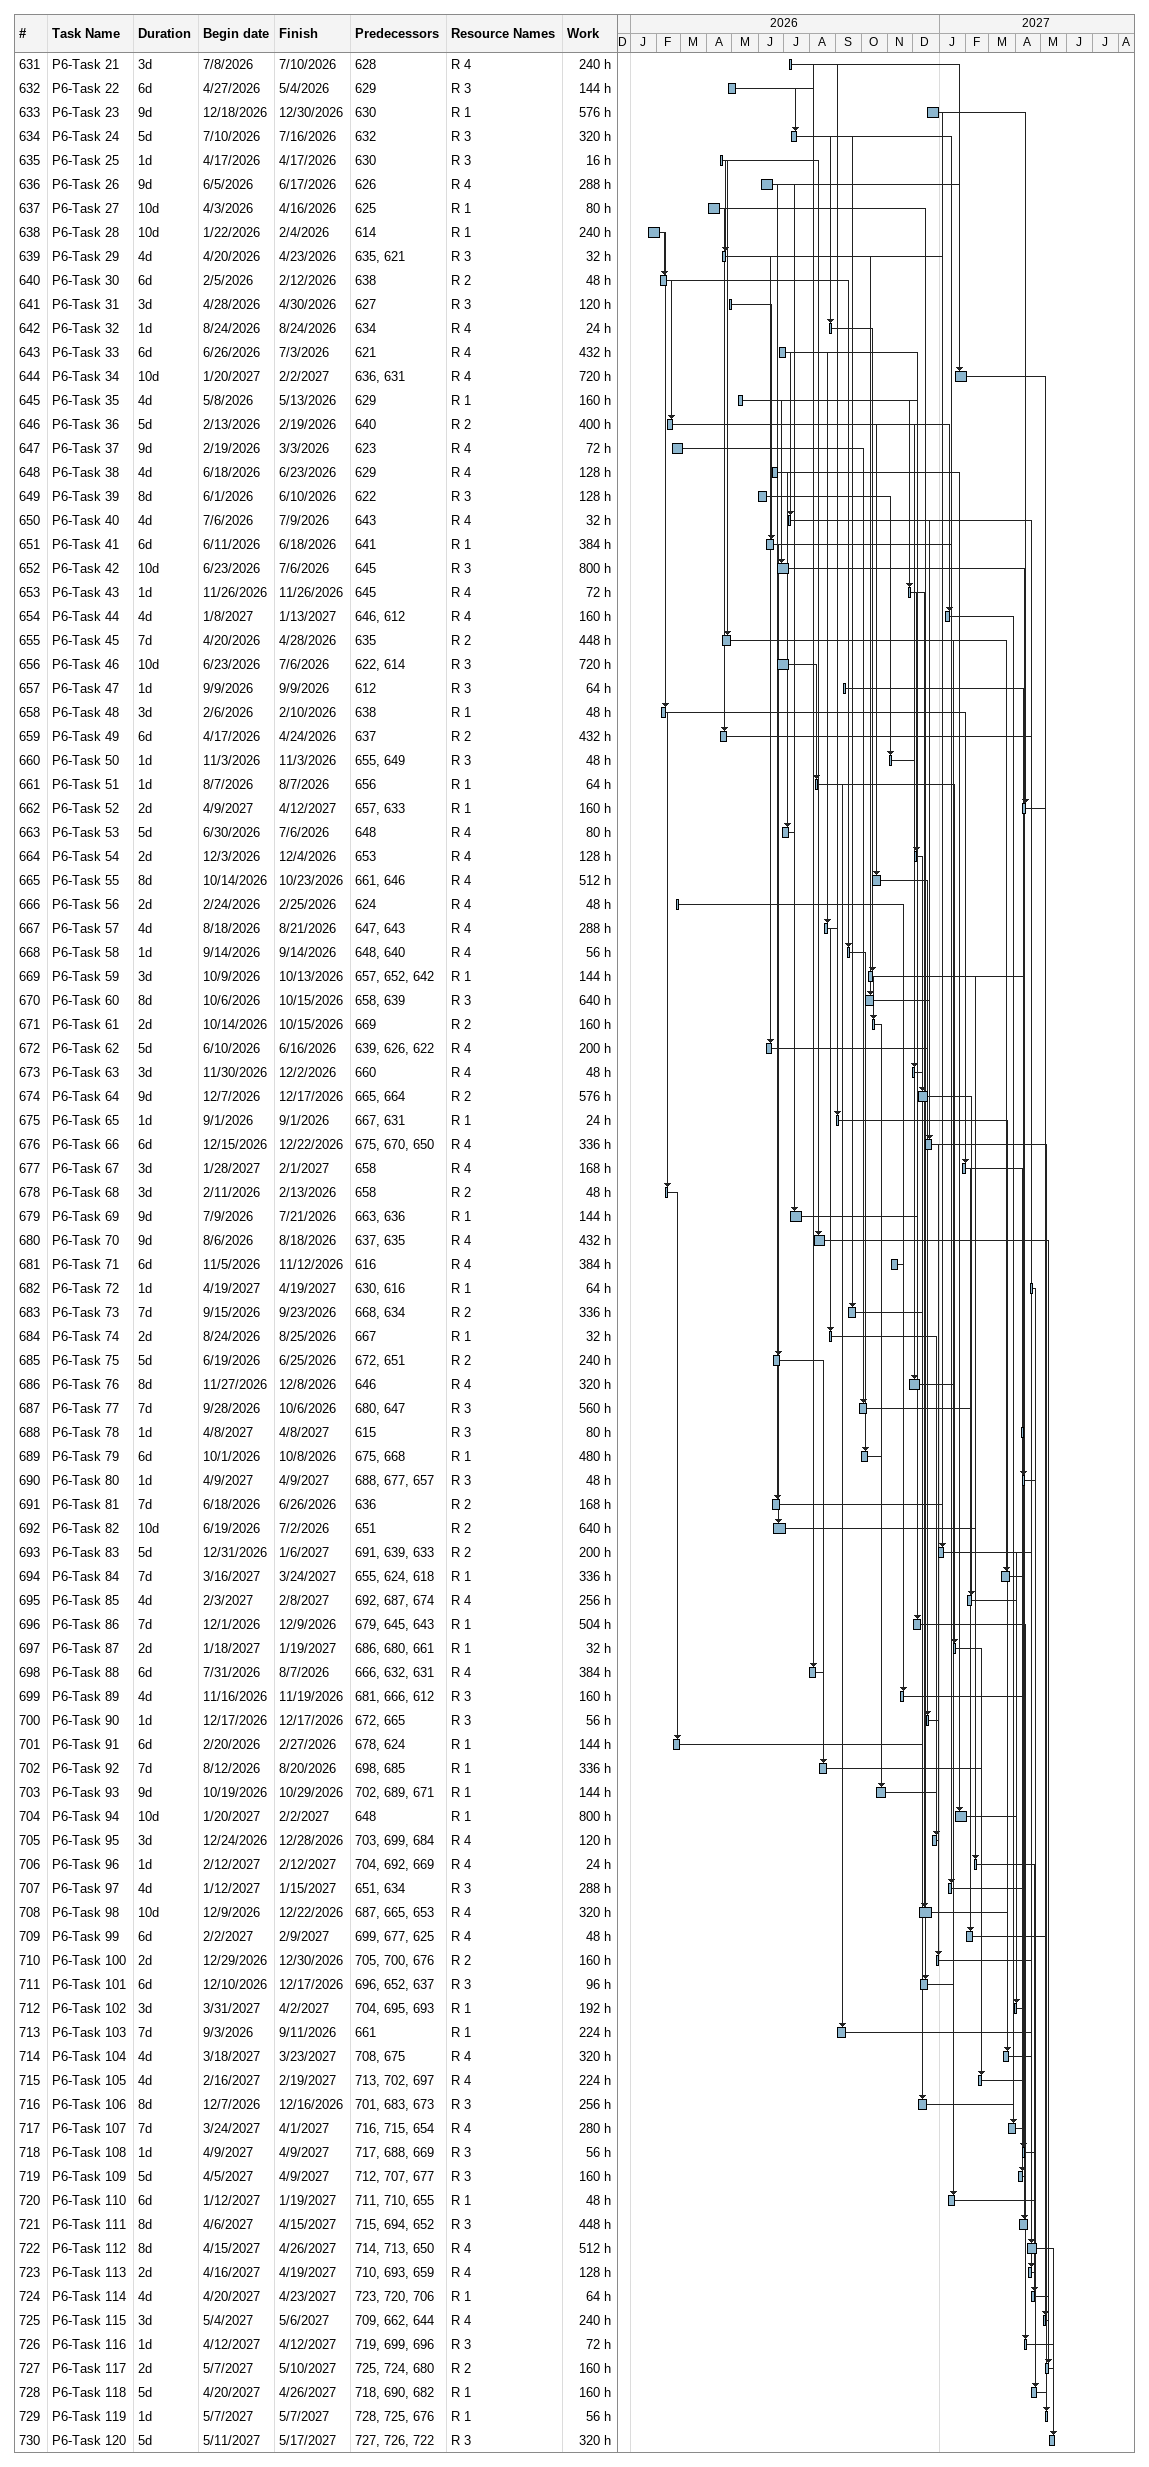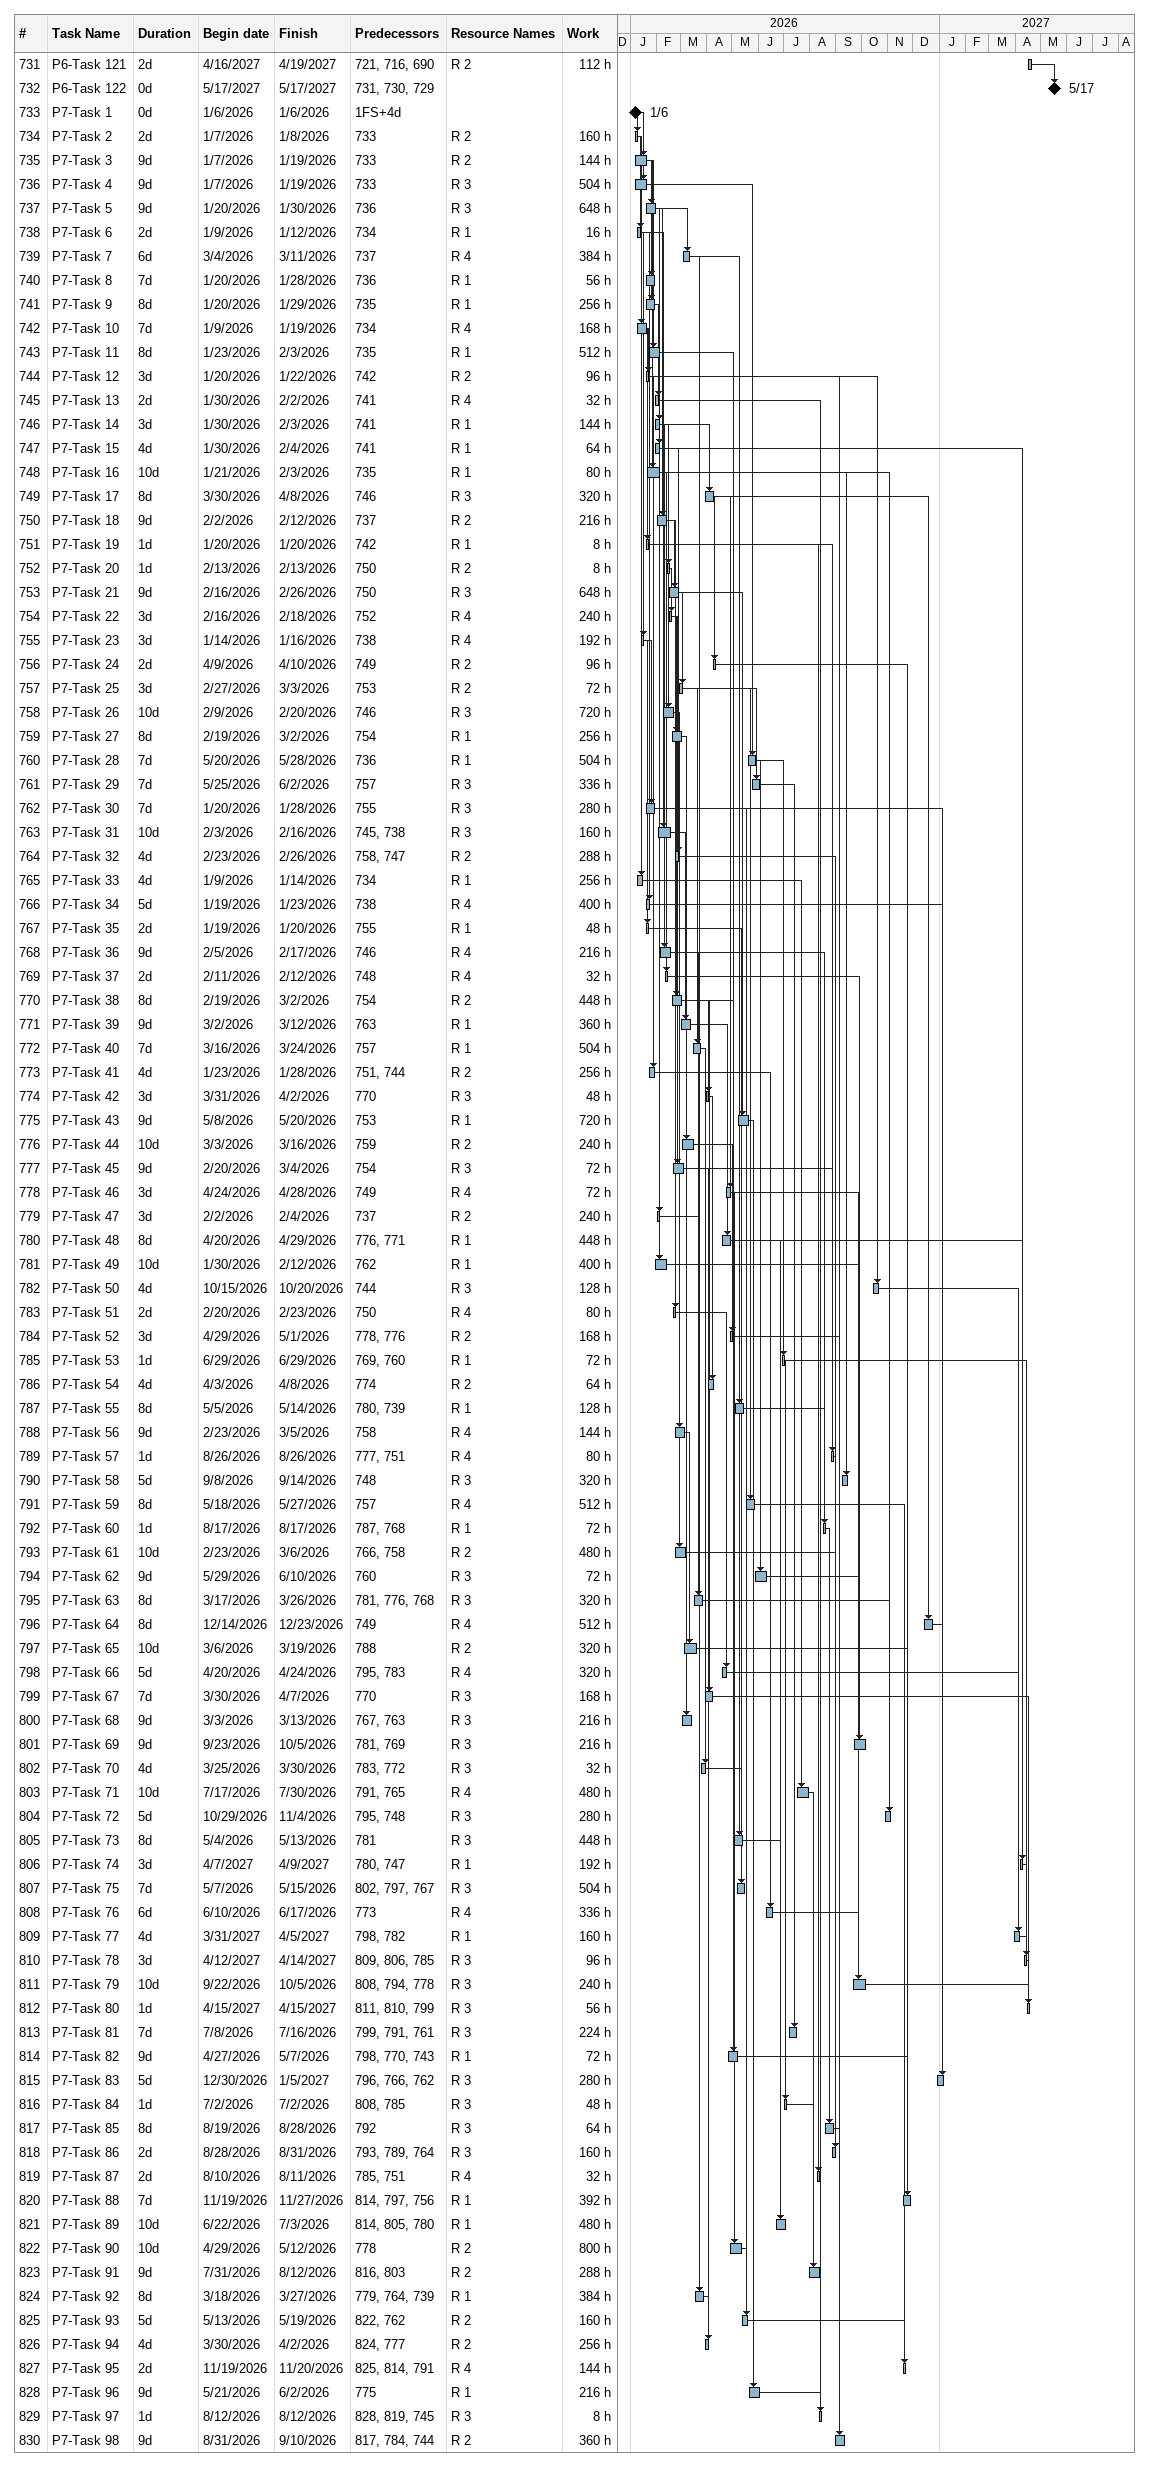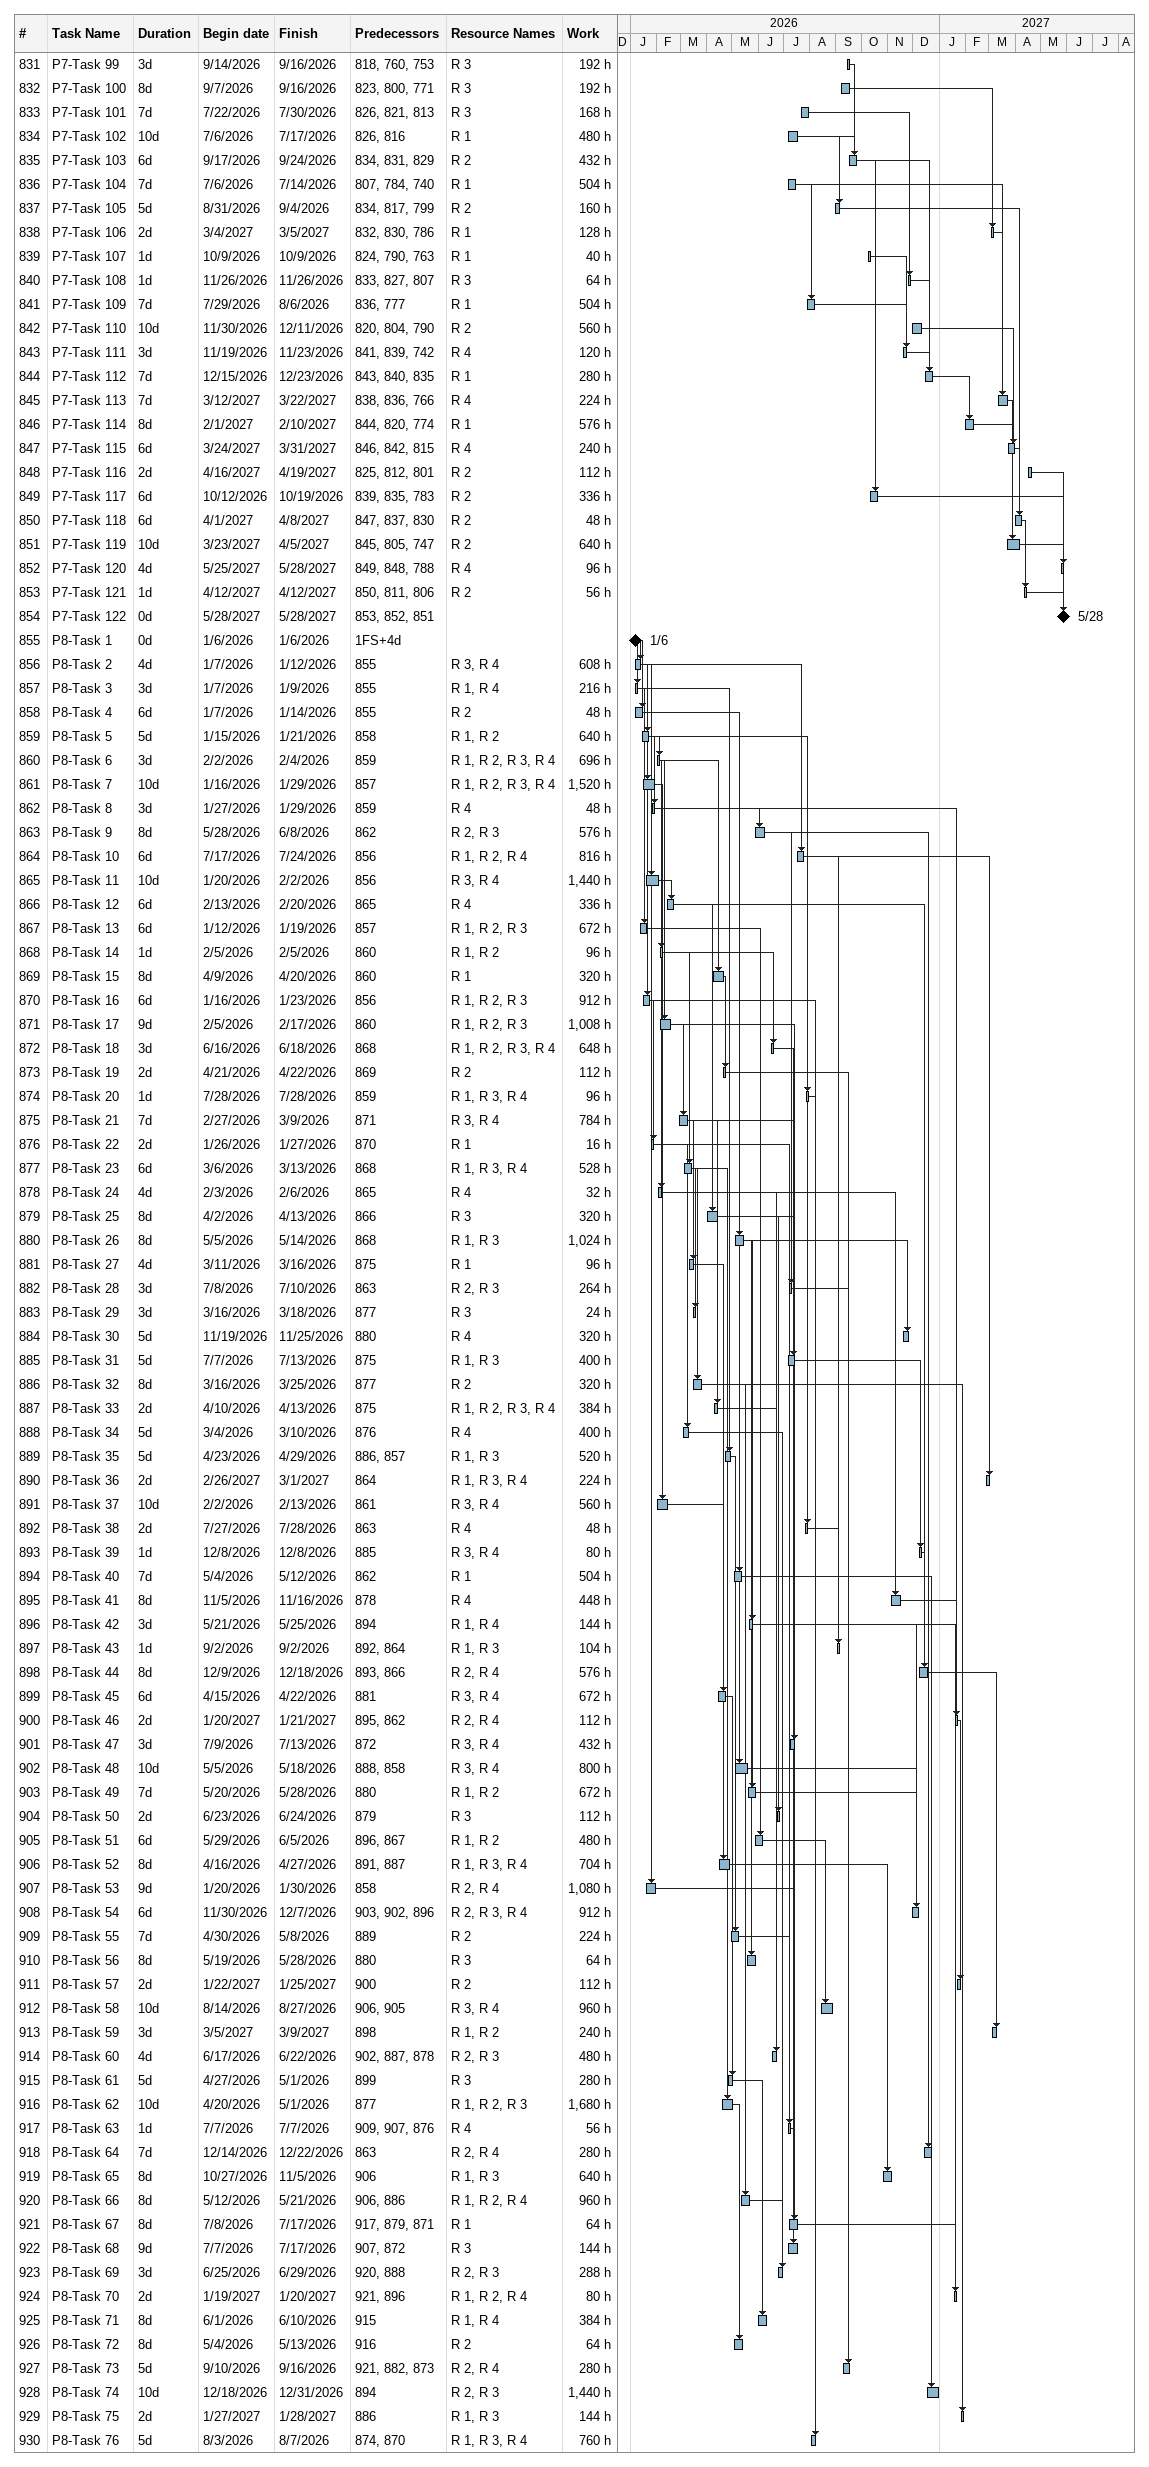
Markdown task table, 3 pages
| ID | Task | Duration | Start | Finish | Predecessors | Resources | Work (h) |
|---|---|---|---|---|---|---|---|
| 631 | P6-Task 21 | 3d | 2026-07-08 | 2026-07-10 | 628 | R 4 | 240 |
| 632 | P6-Task 22 | 6d | 2026-04-27 | 2026-05-04 | 629 | R 3 | 144 |
| 633 | P6-Task 23 | 9d | 2026-12-18 | 2026-12-30 | 630 | R 1 | 576 |
| 634 | P6-Task 24 | 5d | 2026-07-10 | 2026-07-16 | 632 | R 3 | 320 |
| 635 | P6-Task 25 | 1d | 2026-04-17 | 2026-04-17 | 630 | R 3 | 16 |
| 636 | P6-Task 26 | 9d | 2026-06-05 | 2026-06-17 | 626 | R 4 | 288 |
| 637 | P6-Task 27 | 10d | 2026-04-03 | 2026-04-16 | 625 | R 1 | 80 |
| 638 | P6-Task 28 | 10d | 2026-01-22 | 2026-02-04 | 614 | R 1 | 240 |
| 639 | P6-Task 29 | 4d | 2026-04-20 | 2026-04-23 | 635, 621 | R 3 | 32 |
| 640 | P6-Task 30 | 6d | 2026-02-05 | 2026-02-12 | 638 | R 2 | 48 |
| 641 | P6-Task 31 | 3d | 2026-04-28 | 2026-04-30 | 627 | R 3 | 120 |
| 642 | P6-Task 32 | 1d | 2026-08-24 | 2026-08-24 | 634 | R 4 | 24 |
| 643 | P6-Task 33 | 6d | 2026-06-26 | 2026-07-03 | 621 | R 4 | 432 |
| 644 | P6-Task 34 | 10d | 2027-01-20 | 2027-02-02 | 636, 631 | R 4 | 720 |
| 645 | P6-Task 35 | 4d | 2026-05-08 | 2026-05-13 | 629 | R 1 | 160 |
| 646 | P6-Task 36 | 5d | 2026-02-13 | 2026-02-19 | 640 | R 2 | 400 |
| 647 | P6-Task 37 | 9d | 2026-02-19 | 2026-03-03 | 623 | R 4 | 72 |
| 648 | P6-Task 38 | 4d | 2026-06-18 | 2026-06-23 | 629 | R 4 | 128 |
| 649 | P6-Task 39 | 8d | 2026-06-01 | 2026-06-10 | 622 | R 3 | 128 |
| 650 | P6-Task 40 | 4d | 2026-07-06 | 2026-07-09 | 643 | R 4 | 32 |
| 651 | P6-Task 41 | 6d | 2026-06-11 | 2026-06-18 | 641 | R 1 | 384 |
| 652 | P6-Task 42 | 10d | 2026-06-23 | 2026-07-06 | 645 | R 3 | 800 |
| 653 | P6-Task 43 | 1d | 2026-11-26 | 2026-11-26 | 645 | R 4 | 72 |
| 654 | P6-Task 44 | 4d | 2027-01-08 | 2027-01-13 | 646, 612 | R 4 | 160 |
| 655 | P6-Task 45 | 7d | 2026-04-20 | 2026-04-28 | 635 | R 2 | 448 |
| 656 | P6-Task 46 | 10d | 2026-06-23 | 2026-07-06 | 622, 614 | R 3 | 720 |
| 657 | P6-Task 47 | 1d | 2026-09-09 | 2026-09-09 | 612 | R 3 | 64 |
| 658 | P6-Task 48 | 3d | 2026-02-06 | 2026-02-10 | 638 | R 1 | 48 |
| 659 | P6-Task 49 | 6d | 2026-04-17 | 2026-04-24 | 637 | R 2 | 432 |
| 660 | P6-Task 50 | 1d | 2026-11-03 | 2026-11-03 | 655, 649 | R 3 | 48 |
| 661 | P6-Task 51 | 1d | 2026-08-07 | 2026-08-07 | 656 | R 1 | 64 |
| 662 | P6-Task 52 | 2d | 2027-04-09 | 2027-04-12 | 657, 633 | R 1 | 160 |
| 663 | P6-Task 53 | 5d | 2026-06-30 | 2026-07-06 | 648 | R 4 | 80 |
| 664 | P6-Task 54 | 2d | 2026-12-03 | 2026-12-04 | 653 | R 4 | 128 |
| 665 | P6-Task 55 | 8d | 2026-10-14 | 2026-10-23 | 661, 646 | R 4 | 512 |
| 666 | P6-Task 56 | 2d | 2026-02-24 | 2026-02-25 | 624 | R 4 | 48 |
| 667 | P6-Task 57 | 4d | 2026-08-18 | 2026-08-21 | 647, 643 | R 4 | 288 |
| 668 | P6-Task 58 | 1d | 2026-09-14 | 2026-09-14 | 648, 640 | R 4 | 56 |
| 669 | P6-Task 59 | 3d | 2026-10-09 | 2026-10-13 | 657, 652, 642 | R 1 | 144 |
| 670 | P6-Task 60 | 8d | 2026-10-06 | 2026-10-15 | 658, 639 | R 3 | 640 |
| 671 | P6-Task 61 | 2d | 2026-10-14 | 2026-10-15 | 669 | R 2 | 160 |
| 672 | P6-Task 62 | 5d | 2026-06-10 | 2026-06-16 | 639, 626, 622 | R 4 | 200 |
| 673 | P6-Task 63 | 3d | 2026-11-30 | 2026-12-02 | 660 | R 4 | 48 |
| 674 | P6-Task 64 | 9d | 2026-12-07 | 2026-12-17 | 665, 664 | R 2 | 576 |
| 675 | P6-Task 65 | 1d | 2026-09-01 | 2026-09-01 | 667, 631 | R 1 | 24 |
| 676 | P6-Task 66 | 6d | 2026-12-15 | 2026-12-22 | 675, 670, 650 | R 4 | 336 |
| 677 | P6-Task 67 | 3d | 2027-01-28 | 2027-02-01 | 658 | R 4 | 168 |
| 678 | P6-Task 68 | 3d | 2026-02-11 | 2026-02-13 | 658 | R 2 | 48 |
| 679 | P6-Task 69 | 9d | 2026-07-09 | 2026-07-21 | 663, 636 | R 1 | 144 |
| 680 | P6-Task 70 | 9d | 2026-08-06 | 2026-08-18 | 637, 635 | R 4 | 432 |
| 681 | P6-Task 71 | 6d | 2026-11-05 | 2026-11-12 | 616 | R 4 | 384 |
| 682 | P6-Task 72 | 1d | 2027-04-19 | 2027-04-19 | 630, 616 | R 1 | 64 |
| 683 | P6-Task 73 | 7d | 2026-09-15 | 2026-09-23 | 668, 634 | R 2 | 336 |
| 684 | P6-Task 74 | 2d | 2026-08-24 | 2026-08-25 | 667 | R 1 | 32 |
| 685 | P6-Task 75 | 5d | 2026-06-19 | 2026-06-25 | 672, 651 | R 2 | 240 |
| 686 | P6-Task 76 | 8d | 2026-11-27 | 2026-12-08 | 646 | R 4 | 320 |
| 687 | P6-Task 77 | 7d | 2026-09-28 | 2026-10-06 | 680, 647 | R 3 | 560 |
| 688 | P6-Task 78 | 1d | 2027-04-08 | 2027-04-08 | 615 | R 3 | 80 |
| 689 | P6-Task 79 | 6d | 2026-10-01 | 2026-10-08 | 675, 668 | R 1 | 480 |
| 690 | P6-Task 80 | 1d | 2027-04-09 | 2027-04-09 | 688, 677, 657 | R 3 | 48 |
| 691 | P6-Task 81 | 7d | 2026-06-18 | 2026-06-26 | 636 | R 2 | 168 |
| 692 | P6-Task 82 | 10d | 2026-06-19 | 2026-07-02 | 651 | R 2 | 640 |
| 693 | P6-Task 83 | 5d | 2026-12-31 | 2027-01-06 | 691, 639, 633 | R 2 | 200 |
| 694 | P6-Task 84 | 7d | 2027-03-16 | 2027-03-24 | 655, 624, 618 | R 1 | 336 |
| 695 | P6-Task 85 | 4d | 2027-02-03 | 2027-02-08 | 692, 687, 674 | R 4 | 256 |
| 696 | P6-Task 86 | 7d | 2026-12-01 | 2026-12-09 | 679, 645, 643 | R 1 | 504 |
| 697 | P6-Task 87 | 2d | 2027-01-18 | 2027-01-19 | 686, 680, 661 | R 1 | 32 |
| 698 | P6-Task 88 | 6d | 2026-07-31 | 2026-08-07 | 666, 632, 631 | R 4 | 384 |
| 699 | P6-Task 89 | 4d | 2026-11-16 | 2026-11-19 | 681, 666, 612 | R 3 | 160 |
| 700 | P6-Task 90 | 1d | 2026-12-17 | 2026-12-17 | 672, 665 | R 3 | 56 |
| 701 | P6-Task 91 | 6d | 2026-02-20 | 2026-02-27 | 678, 624 | R 1 | 144 |
| 702 | P6-Task 92 | 7d | 2026-08-12 | 2026-08-20 | 698, 685 | R 1 | 336 |
| 703 | P6-Task 93 | 9d | 2026-10-19 | 2026-10-29 | 702, 689, 671 | R 1 | 144 |
| 704 | P6-Task 94 | 10d | 2027-01-20 | 2027-02-02 | 648 | R 1 | 800 |
| 705 | P6-Task 95 | 3d | 2026-12-24 | 2026-12-28 | 703, 699, 684 | R 4 | 120 |
| 706 | P6-Task 96 | 1d | 2027-02-12 | 2027-02-12 | 704, 692, 669 | R 4 | 24 |
| 707 | P6-Task 97 | 4d | 2027-01-12 | 2027-01-15 | 651, 634 | R 3 | 288 |
| 708 | P6-Task 98 | 10d | 2026-12-09 | 2026-12-22 | 687, 665, 653 | R 4 | 320 |
| 709 | P6-Task 99 | 6d | 2027-02-02 | 2027-02-09 | 699, 677, 625 | R 4 | 48 |
| 710 | P6-Task 100 | 2d | 2026-12-29 | 2026-12-30 | 705, 700, 676 | R 2 | 160 |
| 711 | P6-Task 101 | 6d | 2026-12-10 | 2026-12-17 | 696, 652, 637 | R 3 | 96 |
| 712 | P6-Task 102 | 3d | 2027-03-31 | 2027-04-02 | 704, 695, 693 | R 1 | 192 |
| 713 | P6-Task 103 | 7d | 2026-09-03 | 2026-09-11 | 661 | R 1 | 224 |
| 714 | P6-Task 104 | 4d | 2027-03-18 | 2027-03-23 | 708, 675 | R 4 | 320 |
| 715 | P6-Task 105 | 4d | 2027-02-16 | 2027-02-19 | 713, 702, 697 | R 4 | 224 |
| 716 | P6-Task 106 | 8d | 2026-12-07 | 2026-12-16 | 701, 683, 673 | R 3 | 256 |
| 717 | P6-Task 107 | 7d | 2027-03-24 | 2027-04-01 | 716, 715, 654 | R 4 | 280 |
| 718 | P6-Task 108 | 1d | 2027-04-09 | 2027-04-09 | 717, 688, 669 | R 3 | 56 |
| 719 | P6-Task 109 | 5d | 2027-04-05 | 2027-04-09 | 712, 707, 677 | R 3 | 160 |
| 720 | P6-Task 110 | 6d | 2027-01-12 | 2027-01-19 | 711, 710, 655 | R 1 | 48 |
| 721 | P6-Task 111 | 8d | 2027-04-06 | 2027-04-15 | 715, 694, 652 | R 3 | 448 |
| 722 | P6-Task 112 | 8d | 2027-04-15 | 2027-04-26 | 714, 713, 650 | R 4 | 512 |
| 723 | P6-Task 113 | 2d | 2027-04-16 | 2027-04-19 | 710, 693, 659 | R 4 | 128 |
| 724 | P6-Task 114 | 4d | 2027-04-20 | 2027-04-23 | 723, 720, 706 | R 1 | 64 |
| 725 | P6-Task 115 | 3d | 2027-05-04 | 2027-05-06 | 709, 662, 644 | R 4 | 240 |
| 726 | P6-Task 116 | 1d | 2027-04-12 | 2027-04-12 | 719, 699, 696 | R 3 | 72 |
| 727 | P6-Task 117 | 2d | 2027-05-07 | 2027-05-10 | 725, 724, 680 | R 2 | 160 |
| 728 | P6-Task 118 | 5d | 2027-04-20 | 2027-04-26 | 718, 690, 682 | R 1 | 160 |
| 729 | P6-Task 119 | 1d | 2027-05-07 | 2027-05-07 | 728, 725, 676 | R 1 | 56 |
| 730 | P6-Task 120 | 5d | 2027-05-11 | 2027-05-17 | 727, 726, 722 | R 3 | 320 |
| 731 | P6-Task 121 | 2d | 2027-04-16 | 2027-04-19 | 721, 716, 690 | R 2 | 112 |
| 732 | P6-Task 122 | 0d | 2027-05-17 | 2027-05-17 | 731, 730, 729 |  |  |
| 733 | P7-Task 1 | 0d | 2026-01-06 | 2026-01-06 | 1FS+4d |  |  |
| 734 | P7-Task 2 | 2d | 2026-01-07 | 2026-01-08 | 733 | R 2 | 160 |
| 735 | P7-Task 3 | 9d | 2026-01-07 | 2026-01-19 | 733 | R 2 | 144 |
| 736 | P7-Task 4 | 9d | 2026-01-07 | 2026-01-19 | 733 | R 3 | 504 |
| 737 | P7-Task 5 | 9d | 2026-01-20 | 2026-01-30 | 736 | R 3 | 648 |
| 738 | P7-Task 6 | 2d | 2026-01-09 | 2026-01-12 | 734 | R 1 | 16 |
| 739 | P7-Task 7 | 6d | 2026-03-04 | 2026-03-11 | 737 | R 4 | 384 |
| 740 | P7-Task 8 | 7d | 2026-01-20 | 2026-01-28 | 736 | R 1 | 56 |
| 741 | P7-Task 9 | 8d | 2026-01-20 | 2026-01-29 | 735 | R 1 | 256 |
| 742 | P7-Task 10 | 7d | 2026-01-09 | 2026-01-19 | 734 | R 4 | 168 |
| 743 | P7-Task 11 | 8d | 2026-01-23 | 2026-02-03 | 735 | R 1 | 512 |
| 744 | P7-Task 12 | 3d | 2026-01-20 | 2026-01-22 | 742 | R 2 | 96 |
| 745 | P7-Task 13 | 2d | 2026-01-30 | 2026-02-02 | 741 | R 4 | 32 |
| 746 | P7-Task 14 | 3d | 2026-01-30 | 2026-02-03 | 741 | R 1 | 144 |
| 747 | P7-Task 15 | 4d | 2026-01-30 | 2026-02-04 | 741 | R 1 | 64 |
| 748 | P7-Task 16 | 10d | 2026-01-21 | 2026-02-03 | 735 | R 1 | 80 |
| 749 | P7-Task 17 | 8d | 2026-03-30 | 2026-04-08 | 746 | R 3 | 320 |
| 750 | P7-Task 18 | 9d | 2026-02-02 | 2026-02-12 | 737 | R 2 | 216 |
| 751 | P7-Task 19 | 1d | 2026-01-20 | 2026-01-20 | 742 | R 1 | 8 |
| 752 | P7-Task 20 | 1d | 2026-02-13 | 2026-02-13 | 750 | R 2 | 8 |
| 753 | P7-Task 21 | 9d | 2026-02-16 | 2026-02-26 | 750 | R 3 | 648 |
| 754 | P7-Task 22 | 3d | 2026-02-16 | 2026-02-18 | 752 | R 4 | 240 |
| 755 | P7-Task 23 | 3d | 2026-01-14 | 2026-01-16 | 738 | R 4 | 192 |
| 756 | P7-Task 24 | 2d | 2026-04-09 | 2026-04-10 | 749 | R 2 | 96 |
| 757 | P7-Task 25 | 3d | 2026-02-27 | 2026-03-03 | 753 | R 2 | 72 |
| 758 | P7-Task 26 | 10d | 2026-02-09 | 2026-02-20 | 746 | R 3 | 720 |
| 759 | P7-Task 27 | 8d | 2026-02-19 | 2026-03-02 | 754 | R 1 | 256 |
| 760 | P7-Task 28 | 7d | 2026-05-20 | 2026-05-28 | 736 | R 1 | 504 |
| 761 | P7-Task 29 | 7d | 2026-05-25 | 2026-06-02 | 757 | R 3 | 336 |
| 762 | P7-Task 30 | 7d | 2026-01-20 | 2026-01-28 | 755 | R 3 | 280 |
| 763 | P7-Task 31 | 10d | 2026-02-03 | 2026-02-16 | 745, 738 | R 3 | 160 |
| 764 | P7-Task 32 | 4d | 2026-02-23 | 2026-02-26 | 758, 747 | R 2 | 288 |
| 765 | P7-Task 33 | 4d | 2026-01-09 | 2026-01-14 | 734 | R 1 | 256 |
| 766 | P7-Task 34 | 5d | 2026-01-19 | 2026-01-23 | 738 | R 4 | 400 |
| 767 | P7-Task 35 | 2d | 2026-01-19 | 2026-01-20 | 755 | R 1 | 48 |
| 768 | P7-Task 36 | 9d | 2026-02-05 | 2026-02-17 | 746 | R 4 | 216 |
| 769 | P7-Task 37 | 2d | 2026-02-11 | 2026-02-12 | 748 | R 4 | 32 |
| 770 | P7-Task 38 | 8d | 2026-02-19 | 2026-03-02 | 754 | R 2 | 448 |
| 771 | P7-Task 39 | 9d | 2026-03-02 | 2026-03-12 | 763 | R 1 | 360 |
| 772 | P7-Task 40 | 7d | 2026-03-16 | 2026-03-24 | 757 | R 1 | 504 |
| 773 | P7-Task 41 | 4d | 2026-01-23 | 2026-01-28 | 751, 744 | R 2 | 256 |
| 774 | P7-Task 42 | 3d | 2026-03-31 | 2026-04-02 | 770 | R 3 | 48 |
| 775 | P7-Task 43 | 9d | 2026-05-08 | 2026-05-20 | 753 | R 1 | 720 |
| 776 | P7-Task 44 | 10d | 2026-03-03 | 2026-03-16 | 759 | R 2 | 240 |
| 777 | P7-Task 45 | 9d | 2026-02-20 | 2026-03-04 | 754 | R 3 | 72 |
| 778 | P7-Task 46 | 3d | 2026-04-24 | 2026-04-28 | 749 | R 4 | 72 |
| 779 | P7-Task 47 | 3d | 2026-02-02 | 2026-02-04 | 737 | R 2 | 240 |
| 780 | P7-Task 48 | 8d | 2026-04-20 | 2026-04-29 | 776, 771 | R 1 | 448 |
| 781 | P7-Task 49 | 10d | 2026-01-30 | 2026-02-12 | 762 | R 1 | 400 |
| 782 | P7-Task 50 | 4d | 2026-10-15 | 2026-10-20 | 744 | R 3 | 128 |
| 783 | P7-Task 51 | 2d | 2026-02-20 | 2026-02-23 | 750 | R 4 | 80 |
| 784 | P7-Task 52 | 3d | 2026-04-29 | 2026-05-01 | 778, 776 | R 2 | 168 |
| 785 | P7-Task 53 | 1d | 2026-06-29 | 2026-06-29 | 769, 760 | R 1 | 72 |
| 786 | P7-Task 54 | 4d | 2026-04-03 | 2026-04-08 | 774 | R 2 | 64 |
| 787 | P7-Task 55 | 8d | 2026-05-05 | 2026-05-14 | 780, 739 | R 1 | 128 |
| 788 | P7-Task 56 | 9d | 2026-02-23 | 2026-03-05 | 758 | R 4 | 144 |
| 789 | P7-Task 57 | 1d | 2026-08-26 | 2026-08-26 | 777, 751 | R 4 | 80 |
| 790 | P7-Task 58 | 5d | 2026-09-08 | 2026-09-14 | 748 | R 3 | 320 |
| 791 | P7-Task 59 | 8d | 2026-05-18 | 2026-05-27 | 757 | R 4 | 512 |
| 792 | P7-Task 60 | 1d | 2026-08-17 | 2026-08-17 | 787, 768 | R 1 | 72 |
| 793 | P7-Task 61 | 10d | 2026-02-23 | 2026-03-06 | 766, 758 | R 2 | 480 |
| 794 | P7-Task 62 | 9d | 2026-05-29 | 2026-06-10 | 760 | R 3 | 72 |
| 795 | P7-Task 63 | 8d | 2026-03-17 | 2026-03-26 | 781, 776, 768 | R 3 | 320 |
| 796 | P7-Task 64 | 8d | 2026-12-14 | 2026-12-23 | 749 | R 4 | 512 |
| 797 | P7-Task 65 | 10d | 2026-03-06 | 2026-03-19 | 788 | R 2 | 320 |
| 798 | P7-Task 66 | 5d | 2026-04-20 | 2026-04-24 | 795, 783 | R 4 | 320 |
| 799 | P7-Task 67 | 7d | 2026-03-30 | 2026-04-07 | 770 | R 3 | 168 |
| 800 | P7-Task 68 | 9d | 2026-03-03 | 2026-03-13 | 767, 763 | R 3 | 216 |
| 801 | P7-Task 69 | 9d | 2026-09-23 | 2026-10-05 | 781, 769 | R 3 | 216 |
| 802 | P7-Task 70 | 4d | 2026-03-25 | 2026-03-30 | 783, 772 | R 3 | 32 |
| 803 | P7-Task 71 | 10d | 2026-07-17 | 2026-07-30 | 791, 765 | R 4 | 480 |
| 804 | P7-Task 72 | 5d | 2026-10-29 | 2026-11-04 | 795, 748 | R 3 | 280 |
| 805 | P7-Task 73 | 8d | 2026-05-04 | 2026-05-13 | 781 | R 3 | 448 |
| 806 | P7-Task 74 | 3d | 2027-04-07 | 2027-04-09 | 780, 747 | R 1 | 192 |
| 807 | P7-Task 75 | 7d | 2026-05-07 | 2026-05-15 | 802, 797, 767 | R 3 | 504 |
| 808 | P7-Task 76 | 6d | 2026-06-10 | 2026-06-17 | 773 | R 4 | 336 |
| 809 | P7-Task 77 | 4d | 2027-03-31 | 2027-04-05 | 798, 782 | R 1 | 160 |
| 810 | P7-Task 78 | 3d | 2027-04-12 | 2027-04-14 | 809, 806, 785 | R 3 | 96 |
| 811 | P7-Task 79 | 10d | 2026-09-22 | 2026-10-05 | 808, 794, 778 | R 3 | 240 |
| 812 | P7-Task 80 | 1d | 2027-04-15 | 2027-04-15 | 811, 810, 799 | R 3 | 56 |
| 813 | P7-Task 81 | 7d | 2026-07-08 | 2026-07-16 | 799, 791, 761 | R 3 | 224 |
| 814 | P7-Task 82 | 9d | 2026-04-27 | 2026-05-07 | 798, 770, 743 | R 1 | 72 |
| 815 | P7-Task 83 | 5d | 2026-12-30 | 2027-01-05 | 796, 766, 762 | R 3 | 280 |
| 816 | P7-Task 84 | 1d | 2026-07-02 | 2026-07-02 | 808, 785 | R 3 | 48 |
| 817 | P7-Task 85 | 8d | 2026-08-19 | 2026-08-28 | 792 | R 3 | 64 |
| 818 | P7-Task 86 | 2d | 2026-08-28 | 2026-08-31 | 793, 789, 764 | R 3 | 160 |
| 819 | P7-Task 87 | 2d | 2026-08-10 | 2026-08-11 | 785, 751 | R 4 | 32 |
| 820 | P7-Task 88 | 7d | 2026-11-19 | 2026-11-27 | 814, 797, 756 | R 1 | 392 |
| 821 | P7-Task 89 | 10d | 2026-06-22 | 2026-07-03 | 814, 805, 780 | R 1 | 480 |
| 822 | P7-Task 90 | 10d | 2026-04-29 | 2026-05-12 | 778 | R 2 | 800 |
| 823 | P7-Task 91 | 9d | 2026-07-31 | 2026-08-12 | 816, 803 | R 2 | 288 |
| 824 | P7-Task 92 | 8d | 2026-03-18 | 2026-03-27 | 779, 764, 739 | R 1 | 384 |
| 825 | P7-Task 93 | 5d | 2026-05-13 | 2026-05-19 | 822, 762 | R 2 | 160 |
| 826 | P7-Task 94 | 4d | 2026-03-30 | 2026-04-02 | 824, 777 | R 2 | 256 |
| 827 | P7-Task 95 | 2d | 2026-11-19 | 2026-11-20 | 825, 814, 791 | R 4 | 144 |
| 828 | P7-Task 96 | 9d | 2026-05-21 | 2026-06-02 | 775 | R 1 | 216 |
| 829 | P7-Task 97 | 1d | 2026-08-12 | 2026-08-12 | 828, 819, 745 | R 3 | 8 |
| 830 | P7-Task 98 | 9d | 2026-08-31 | 2026-09-10 | 817, 784, 744 | R 2 | 360 |
| 831 | P7-Task 99 | 3d | 2026-09-14 | 2026-09-16 | 818, 760, 753 | R 3 | 192 |
| 832 | P7-Task 100 | 8d | 2026-09-07 | 2026-09-16 | 823, 800, 771 | R 3 | 192 |
| 833 | P7-Task 101 | 7d | 2026-07-22 | 2026-07-30 | 826, 821, 813 | R 3 | 168 |
| 834 | P7-Task 102 | 10d | 2026-07-06 | 2026-07-17 | 826, 816 | R 1 | 480 |
| 835 | P7-Task 103 | 6d | 2026-09-17 | 2026-09-24 | 834, 831, 829 | R 2 | 432 |
| 836 | P7-Task 104 | 7d | 2026-07-06 | 2026-07-14 | 807, 784, 740 | R 1 | 504 |
| 837 | P7-Task 105 | 5d | 2026-08-31 | 2026-09-04 | 834, 817, 799 | R 2 | 160 |
| 838 | P7-Task 106 | 2d | 2027-03-04 | 2027-03-05 | 832, 830, 786 | R 1 | 128 |
| 839 | P7-Task 107 | 1d | 2026-10-09 | 2026-10-09 | 824, 790, 763 | R 1 | 40 |
| 840 | P7-Task 108 | 1d | 2026-11-26 | 2026-11-26 | 833, 827, 807 | R 3 | 64 |
| 841 | P7-Task 109 | 7d | 2026-07-29 | 2026-08-06 | 836, 777 | R 1 | 504 |
| 842 | P7-Task 110 | 10d | 2026-11-30 | 2026-12-11 | 820, 804, 790 | R 2 | 560 |
| 843 | P7-Task 111 | 3d | 2026-11-19 | 2026-11-23 | 841, 839, 742 | R 4 | 120 |
| 844 | P7-Task 112 | 7d | 2026-12-15 | 2026-12-23 | 843, 840, 835 | R 1 | 280 |
| 845 | P7-Task 113 | 7d | 2027-03-12 | 2027-03-22 | 838, 836, 766 | R 4 | 224 |
| 846 | P7-Task 114 | 8d | 2027-02-01 | 2027-02-10 | 844, 820, 774 | R 1 | 576 |
| 847 | P7-Task 115 | 6d | 2027-03-24 | 2027-03-31 | 846, 842, 815 | R 4 | 240 |
| 848 | P7-Task 116 | 2d | 2027-04-16 | 2027-04-19 | 825, 812, 801 | R 2 | 112 |
| 849 | P7-Task 117 | 6d | 2026-10-12 | 2026-10-19 | 839, 835, 783 | R 2 | 336 |
| 850 | P7-Task 118 | 6d | 2027-04-01 | 2027-04-08 | 847, 837, 830 | R 2 | 48 |
| 851 | P7-Task 119 | 10d | 2027-03-23 | 2027-04-05 | 845, 805, 747 | R 2 | 640 |
| 852 | P7-Task 120 | 4d | 2027-05-25 | 2027-05-28 | 849, 848, 788 | R 4 | 96 |
| 853 | P7-Task 121 | 1d | 2027-04-12 | 2027-04-12 | 850, 811, 806 | R 2 | 56 |
| 854 | P7-Task 122 | 0d | 2027-05-28 | 2027-05-28 | 853, 852, 851 |  |  |
| 855 | P8-Task 1 | 0d | 2026-01-06 | 2026-01-06 | 1FS+4d |  |  |
| 856 | P8-Task 2 | 4d | 2026-01-07 | 2026-01-12 | 855 | R 3, R 4 | 608 |
| 857 | P8-Task 3 | 3d | 2026-01-07 | 2026-01-09 | 855 | R 1, R 4 | 216 |
| 858 | P8-Task 4 | 6d | 2026-01-07 | 2026-01-14 | 855 | R 2 | 48 |
| 859 | P8-Task 5 | 5d | 2026-01-15 | 2026-01-21 | 858 | R 1, R 2 | 640 |
| 860 | P8-Task 6 | 3d | 2026-02-02 | 2026-02-04 | 859 | R 1, R 2, R 3, R 4 | 696 |
| 861 | P8-Task 7 | 10d | 2026-01-16 | 2026-01-29 | 857 | R 1, R 2, R 3, R 4 | 1520 |
| 862 | P8-Task 8 | 3d | 2026-01-27 | 2026-01-29 | 859 | R 4 | 48 |
| 863 | P8-Task 9 | 8d | 2026-05-28 | 2026-06-08 | 862 | R 2, R 3 | 576 |
| 864 | P8-Task 10 | 6d | 2026-07-17 | 2026-07-24 | 856 | R 1, R 2, R 4 | 816 |
| 865 | P8-Task 11 | 10d | 2026-01-20 | 2026-02-02 | 856 | R 3, R 4 | 1440 |
| 866 | P8-Task 12 | 6d | 2026-02-13 | 2026-02-20 | 865 | R 4 | 336 |
| 867 | P8-Task 13 | 6d | 2026-01-12 | 2026-01-19 | 857 | R 1, R 2, R 3 | 672 |
| 868 | P8-Task 14 | 1d | 2026-02-05 | 2026-02-05 | 860 | R 1, R 2 | 96 |
| 869 | P8-Task 15 | 8d | 2026-04-09 | 2026-04-20 | 860 | R 1 | 320 |
| 870 | P8-Task 16 | 6d | 2026-01-16 | 2026-01-23 | 856 | R 1, R 2, R 3 | 912 |
| 871 | P8-Task 17 | 9d | 2026-02-05 | 2026-02-17 | 860 | R 1, R 2, R 3 | 1008 |
| 872 | P8-Task 18 | 3d | 2026-06-16 | 2026-06-18 | 868 | R 1, R 2, R 3, R 4 | 648 |
| 873 | P8-Task 19 | 2d | 2026-04-21 | 2026-04-22 | 869 | R 2 | 112 |
| 874 | P8-Task 20 | 1d | 2026-07-28 | 2026-07-28 | 859 | R 1, R 3, R 4 | 96 |
| 875 | P8-Task 21 | 7d | 2026-02-27 | 2026-03-09 | 871 | R 3, R 4 | 784 |
| 876 | P8-Task 22 | 2d | 2026-01-26 | 2026-01-27 | 870 | R 1 | 16 |
| 877 | P8-Task 23 | 6d | 2026-03-06 | 2026-03-13 | 868 | R 1, R 3, R 4 | 528 |
| 878 | P8-Task 24 | 4d | 2026-02-03 | 2026-02-06 | 865 | R 4 | 32 |
| 879 | P8-Task 25 | 8d | 2026-04-02 | 2026-04-13 | 866 | R 3 | 320 |
| 880 | P8-Task 26 | 8d | 2026-05-05 | 2026-05-14 | 868 | R 1, R 3 | 1024 |
| 881 | P8-Task 27 | 4d | 2026-03-11 | 2026-03-16 | 875 | R 1 | 96 |
| 882 | P8-Task 28 | 3d | 2026-07-08 | 2026-07-10 | 863 | R 2, R 3 | 264 |
| 883 | P8-Task 29 | 3d | 2026-03-16 | 2026-03-18 | 877 | R 3 | 24 |
| 884 | P8-Task 30 | 5d | 2026-11-19 | 2026-11-25 | 880 | R 4 | 320 |
| 885 | P8-Task 31 | 5d | 2026-07-07 | 2026-07-13 | 875 | R 1, R 3 | 400 |
| 886 | P8-Task 32 | 8d | 2026-03-16 | 2026-03-25 | 877 | R 2 | 320 |
| 887 | P8-Task 33 | 2d | 2026-04-10 | 2026-04-13 | 875 | R 1, R 2, R 3, R 4 | 384 |
| 888 | P8-Task 34 | 5d | 2026-03-04 | 2026-03-10 | 876 | R 4 | 400 |
| 889 | P8-Task 35 | 5d | 2026-04-23 | 2026-04-29 | 886, 857 | R 1, R 3 | 520 |
| 890 | P8-Task 36 | 2d | 2027-02-26 | 2027-03-01 | 864 | R 1, R 3, R 4 | 224 |
| 891 | P8-Task 37 | 10d | 2026-02-02 | 2026-02-13 | 861 | R 3, R 4 | 560 |
| 892 | P8-Task 38 | 2d | 2026-07-27 | 2026-07-28 | 863 | R 4 | 48 |
| 893 | P8-Task 39 | 1d | 2026-12-08 | 2026-12-08 | 885 | R 3, R 4 | 80 |
| 894 | P8-Task 40 | 7d | 2026-05-04 | 2026-05-12 | 862 | R 1 | 504 |
| 895 | P8-Task 41 | 8d | 2026-11-05 | 2026-11-16 | 878 | R 4 | 448 |
| 896 | P8-Task 42 | 3d | 2026-05-21 | 2026-05-25 | 894 | R 1, R 4 | 144 |
| 897 | P8-Task 43 | 1d | 2026-09-02 | 2026-09-02 | 892, 864 | R 1, R 3 | 104 |
| 898 | P8-Task 44 | 8d | 2026-12-09 | 2026-12-18 | 893, 866 | R 2, R 4 | 576 |
| 899 | P8-Task 45 | 6d | 2026-04-15 | 2026-04-22 | 881 | R 3, R 4 | 672 |
| 900 | P8-Task 46 | 2d | 2027-01-20 | 2027-01-21 | 895, 862 | R 2, R 4 | 112 |
| 901 | P8-Task 47 | 3d | 2026-07-09 | 2026-07-13 | 872 | R 3, R 4 | 432 |
| 902 | P8-Task 48 | 10d | 2026-05-05 | 2026-05-18 | 888, 858 | R 3, R 4 | 800 |
| 903 | P8-Task 49 | 7d | 2026-05-20 | 2026-05-28 | 880 | R 1, R 2 | 672 |
| 904 | P8-Task 50 | 2d | 2026-06-23 | 2026-06-24 | 879 | R 3 | 112 |
| 905 | P8-Task 51 | 6d | 2026-05-29 | 2026-06-05 | 896, 867 | R 1, R 2 | 480 |
| 906 | P8-Task 52 | 8d | 2026-04-16 | 2026-04-27 | 891, 887 | R 1, R 3, R 4 | 704 |
| 907 | P8-Task 53 | 9d | 2026-01-20 | 2026-01-30 | 858 | R 2, R 4 | 1080 |
| 908 | P8-Task 54 | 6d | 2026-11-30 | 2026-12-07 | 903, 902, 896 | R 2, R 3, R 4 | 912 |
| 909 | P8-Task 55 | 7d | 2026-04-30 | 2026-05-08 | 889 | R 2 | 224 |
| 910 | P8-Task 56 | 8d | 2026-05-19 | 2026-05-28 | 880 | R 3 | 64 |
| 911 | P8-Task 57 | 2d | 2027-01-22 | 2027-01-25 | 900 | R 2 | 112 |
| 912 | P8-Task 58 | 10d | 2026-08-14 | 2026-08-27 | 906, 905 | R 3, R 4 | 960 |
| 913 | P8-Task 59 | 3d | 2027-03-05 | 2027-03-09 | 898 | R 1, R 2 | 240 |
| 914 | P8-Task 60 | 4d | 2026-06-17 | 2026-06-22 | 902, 887, 878 | R 2, R 3 | 480 |
| 915 | P8-Task 61 | 5d | 2026-04-27 | 2026-05-01 | 899 | R 3 | 280 |
| 916 | P8-Task 62 | 10d | 2026-04-20 | 2026-05-01 | 877 | R 1, R 2, R 3 | 1680 |
| 917 | P8-Task 63 | 1d | 2026-07-07 | 2026-07-07 | 909, 907, 876 | R 4 | 56 |
| 918 | P8-Task 64 | 7d | 2026-12-14 | 2026-12-22 | 863 | R 2, R 4 | 280 |
| 919 | P8-Task 65 | 8d | 2026-10-27 | 2026-11-05 | 906 | R 1, R 3 | 640 |
| 920 | P8-Task 66 | 8d | 2026-05-12 | 2026-05-21 | 906, 886 | R 1, R 2, R 4 | 960 |
| 921 | P8-Task 67 | 8d | 2026-07-08 | 2026-07-17 | 917, 879, 871 | R 1 | 64 |
| 922 | P8-Task 68 | 9d | 2026-07-07 | 2026-07-17 | 907, 872 | R 3 | 144 |
| 923 | P8-Task 69 | 3d | 2026-06-25 | 2026-06-29 | 920, 888 | R 2, R 3 | 288 |
| 924 | P8-Task 70 | 2d | 2027-01-19 | 2027-01-20 | 921, 896 | R 1, R 2, R 4 | 80 |
| 925 | P8-Task 71 | 8d | 2026-06-01 | 2026-06-10 | 915 | R 1, R 4 | 384 |
| 926 | P8-Task 72 | 8d | 2026-05-04 | 2026-05-13 | 916 | R 2 | 64 |
| 927 | P8-Task 73 | 5d | 2026-09-10 | 2026-09-16 | 921, 882, 873 | R 2, R 4 | 280 |
| 928 | P8-Task 74 | 10d | 2026-12-18 | 2026-12-31 | 894 | R 2, R 3 | 1440 |
| 929 | P8-Task 75 | 2d | 2027-01-27 | 2027-01-28 | 886 | R 1, R 3 | 144 |
| 930 | P8-Task 76 | 5d | 2026-08-03 | 2026-08-07 | 874, 870 | R 1, R 3, R 4 | 760 |
